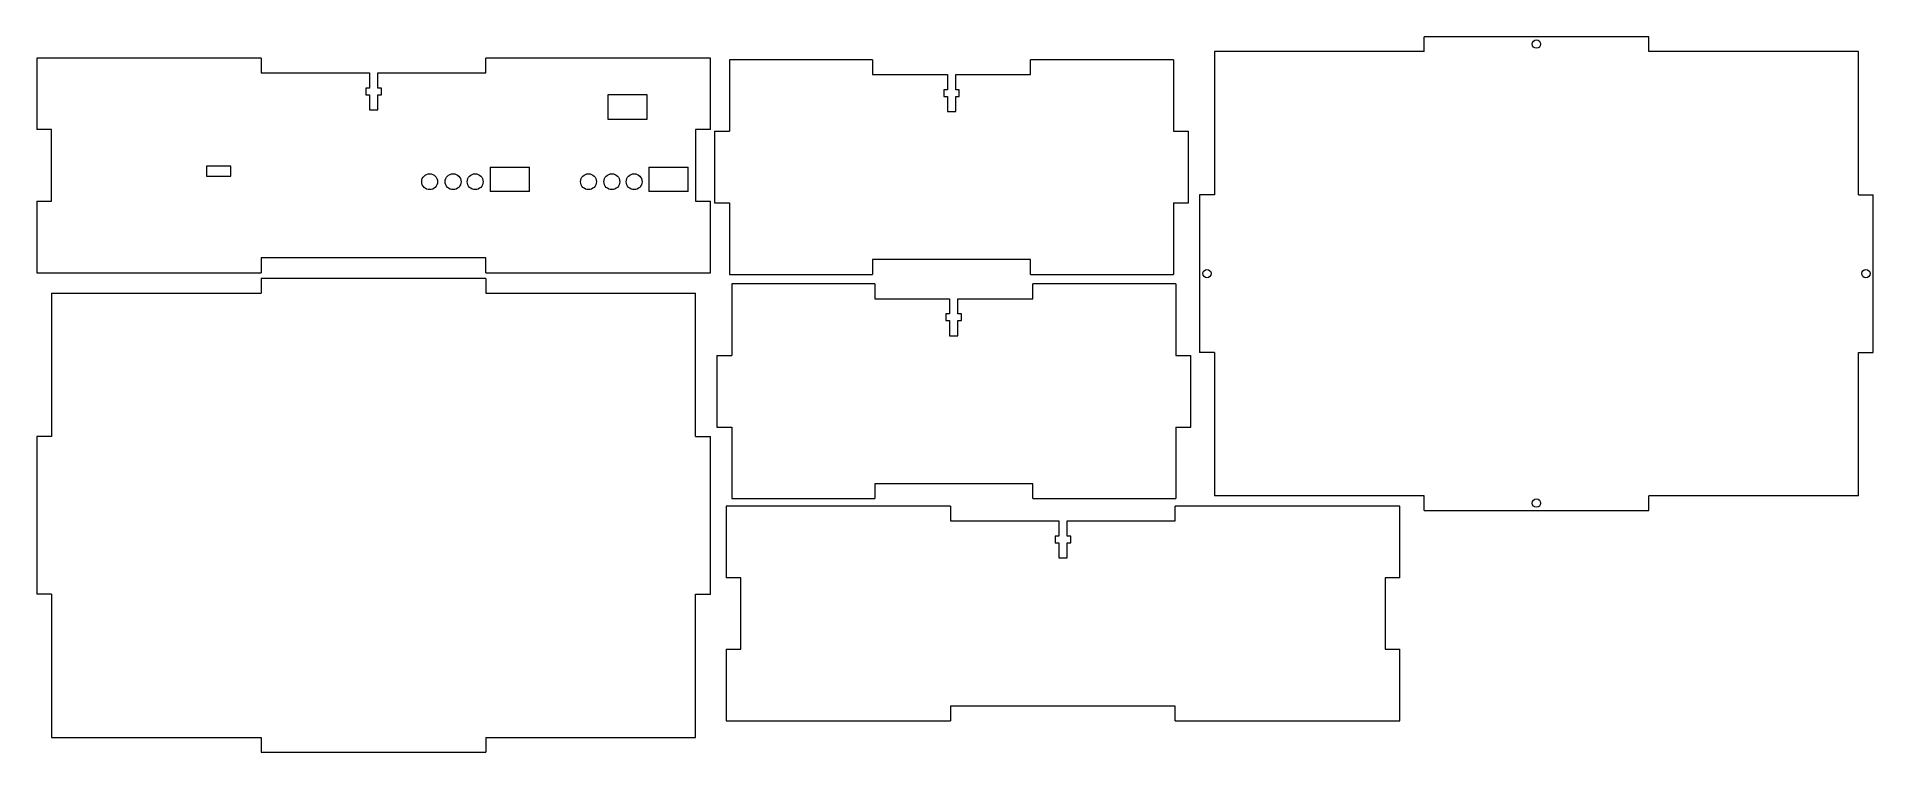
# Model space of a CAD drawing. Header units: inches. Extents: x 0.1 to 24.9, y 10.2 to 19.8.
import ezdxf

# ---------------------------------------------------------------- set-up
doc = ezdxf.new("R2010")
doc.units = ezdxf.units.IN
doc.header["$MEASUREMENT"] = 0

msp = doc.modelspace()

# ---------------------------------------------------------------- linework, layer by layer
at = {"color": 7, "linetype": 'Continuous', "lineweight": 15}
for p, q in [((18.876, 19.633), (16.043, 19.633)), ((16.043, 19.633), (16.043, 17.699)), ((18.876, 19.633), (18.876, 19.833)), ((21.91, 19.833), (18.876, 19.833)), ((21.91, 19.633), (21.91, 19.833)), ((24.743, 19.633), (21.91, 19.633)), ((24.743, 17.699), (24.743, 19.633)), ((0.136, 19.544), (0.136, 18.578)), ((3.169, 19.544), (0.136, 19.544)), ((3.169, 19.544), (3.169, 19.344)), ((6.203, 19.344), (6.203, 19.544)), ((9.236, 19.544), (6.203, 19.544)), ((9.236, 18.578), (9.236, 19.544)), ((11.426, 19.522), (9.493, 19.522)), ((9.493, 19.522), (9.493, 18.555)), ((11.426, 19.522), (11.426, 19.322)), ((13.559, 19.322), (13.559, 19.522)), ((15.493, 19.522), (13.559, 19.522)), ((15.493, 19.522), (15.493, 18.555)), ((3.169, 19.344), (4.63, 19.344)), ((4.63, 19.139), (4.581, 19.139)), ((4.581, 19.139), (4.581, 19.049)), ((4.63, 19.344), (4.63, 19.139)), ((4.742, 19.139), (4.742, 19.344)), ((4.742, 19.344), (6.203, 19.344)), ((4.791, 19.139), (4.742, 19.139)), ((4.791, 19.049), (4.791, 19.139)), ((11.426, 19.322), (12.437, 19.322)), ((12.437, 19.117), (12.388, 19.117)), ((12.388, 19.117), (12.388, 19.027)), ((12.437, 19.322), (12.437, 19.117)), ((12.549, 19.117), (12.549, 19.322)), ((12.549, 19.322), (13.559, 19.322)), ((12.598, 19.117), (12.549, 19.117)), ((12.598, 19.027), (12.598, 19.117)), ((4.581, 19.049), (4.63, 19.049)), ((4.63, 19.049), (4.63, 18.844)), ((4.742, 18.844), (4.742, 19.049)), ((4.742, 19.049), (4.791, 19.049)), ((8.381, 19.047), (7.851, 19.047)), ((7.851, 19.047), (7.851, 18.717)), ((8.381, 18.717), (8.381, 19.047)), ((12.388, 19.027), (12.437, 19.027)), ((12.437, 19.027), (12.437, 18.822)), ((12.549, 18.822), (12.549, 19.027)), ((12.549, 19.027), (12.598, 19.027)), ((4.63, 18.844), (4.742, 18.844)), ((7.851, 18.717), (8.381, 18.717)), ((12.437, 18.822), (12.549, 18.822)), ((0.336, 18.578), (0.136, 18.578)), ((0.336, 17.611), (0.336, 18.578)), ((9.236, 18.578), (9.036, 18.578)), ((9.036, 18.578), (9.036, 17.611)), ((9.293, 18.555), (9.293, 17.588)), ((9.293, 18.555), (9.493, 18.555)), ((15.493, 18.555), (15.693, 18.555)), ((15.693, 17.588), (15.693, 18.555)), ((2.757, 18.083), (2.427, 18.083)), ((2.427, 18.083), (2.427, 17.948)), ((2.427, 17.948), (2.757, 17.948)), ((2.757, 17.948), (2.757, 18.083)), ((6.261, 18.072), (6.791, 18.072)), ((6.261, 18.072), (6.261, 17.742)), ((6.791, 17.742), (6.791, 18.072)), ((8.406, 18.072), (8.936, 18.072)), ((8.406, 18.072), (8.406, 17.742)), ((8.936, 17.742), (8.936, 18.072)), ((6.791, 17.742), (6.261, 17.742)), ((8.936, 17.742), (8.406, 17.742)), ((15.843, 17.699), (15.843, 15.566)), ((16.043, 17.699), (15.843, 17.699)), ((24.743, 17.699), (24.943, 17.699)), ((24.943, 15.566), (24.943, 17.699)), ((0.136, 17.611), (0.136, 16.644)), ((0.136, 17.611), (0.336, 17.611)), ((9.036, 17.611), (9.236, 17.611)), ((9.236, 16.644), (9.236, 17.611)), ((9.293, 17.588), (9.493, 17.588)), ((9.493, 17.588), (9.493, 16.622)), ((15.493, 17.588), (15.493, 16.622)), ((15.493, 17.588), (15.693, 17.588)), ((0.136, 16.644), (3.169, 16.644)), ((6.203, 16.844), (3.169, 16.844)), ((3.169, 16.844), (3.169, 16.644)), ((6.203, 16.644), (6.203, 16.844)), ((6.203, 16.644), (9.236, 16.644)), ((9.493, 16.622), (11.426, 16.622)), ((13.559, 16.822), (11.426, 16.822)), ((11.426, 16.822), (11.426, 16.622)), ((13.559, 16.622), (13.559, 16.822)), ((13.559, 16.622), (15.493, 16.622)), ((6.203, 16.568), (3.169, 16.568)), ((3.169, 16.568), (3.169, 16.368)), ((6.203, 16.568), (6.203, 16.368)), ((11.456, 16.494), (9.523, 16.494)), ((9.523, 16.494), (9.523, 15.528)), ((11.456, 16.494), (11.456, 16.294)), ((13.589, 16.294), (13.589, 16.494)), ((15.523, 16.494), (13.589, 16.494)), ((15.523, 16.494), (15.523, 15.528)), ((0.336, 16.368), (0.336, 14.434)), ((0.336, 16.368), (3.169, 16.368)), ((6.203, 16.368), (9.036, 16.368)), ((9.036, 14.434), (9.036, 16.368)), ((11.456, 16.294), (12.467, 16.294)), ((12.467, 16.294), (12.467, 16.089)), ((12.579, 16.089), (12.579, 16.294)), ((12.579, 16.294), (13.589, 16.294)), ((12.467, 16.089), (12.418, 16.089)), ((12.418, 16.089), (12.418, 15.999)), ((12.418, 15.999), (12.467, 15.999)), ((12.467, 15.999), (12.467, 15.794)), ((12.628, 16.089), (12.579, 16.089)), ((12.579, 15.794), (12.579, 15.999)), ((12.579, 15.999), (12.628, 15.999)), ((12.628, 15.999), (12.628, 16.089)), ((12.467, 15.794), (12.579, 15.794)), ((9.323, 15.528), (9.323, 14.561)), ((9.323, 15.528), (9.523, 15.528)), ((15.523, 15.528), (15.723, 15.528)), ((15.723, 14.561), (15.723, 15.528)), ((16.043, 15.566), (15.843, 15.566)), ((16.043, 15.566), (16.043, 13.633)), ((24.743, 15.566), (24.943, 15.566)), ((24.743, 13.633), (24.743, 15.566)), ((0.136, 14.434), (0.136, 12.301)), ((0.336, 14.434), (0.136, 14.434)), ((9.036, 14.434), (9.236, 14.434)), ((9.236, 12.301), (9.236, 14.434)), ((9.323, 14.561), (9.523, 14.561)), ((9.523, 14.561), (9.523, 13.594)), ((15.523, 14.561), (15.523, 13.594)), ((15.523, 14.561), (15.723, 14.561)), ((13.589, 13.794), (11.456, 13.794)), ((11.456, 13.794), (11.456, 13.594)), ((13.589, 13.594), (13.589, 13.794)), ((12.481, 13.492), (9.448, 13.492)), ((9.448, 13.492), (9.448, 12.525)), ((9.523, 13.594), (11.456, 13.594)), ((12.481, 13.492), (12.481, 13.292)), ((13.589, 13.594), (15.523, 13.594)), ((15.514, 13.292), (15.514, 13.492)), ((18.548, 13.492), (15.514, 13.492)), ((18.876, 13.633), (16.043, 13.633)), ((18.548, 12.525), (18.548, 13.492)), ((18.876, 13.433), (18.876, 13.633)), ((18.876, 13.433), (21.91, 13.433)), ((24.743, 13.633), (21.91, 13.633)), ((21.91, 13.433), (21.91, 13.633)), ((12.481, 13.292), (13.942, 13.292)), ((13.942, 13.292), (13.942, 13.087)), ((14.054, 13.292), (15.514, 13.292)), ((14.054, 13.087), (14.054, 13.292)), ((13.942, 13.087), (13.893, 13.087)), ((13.893, 13.087), (13.893, 12.997)), ((13.893, 12.997), (13.942, 12.997)), ((13.942, 12.997), (13.942, 12.792)), ((14.103, 13.087), (14.054, 13.087)), ((14.054, 12.792), (14.054, 12.997)), ((14.054, 12.997), (14.103, 12.997)), ((14.103, 12.997), (14.103, 13.087)), ((13.942, 12.792), (14.054, 12.792)), ((9.648, 12.525), (9.448, 12.525)), ((9.648, 11.559), (9.648, 12.525)), ((18.548, 12.525), (18.348, 12.525)), ((18.348, 12.525), (18.348, 11.559)), ((0.336, 12.301), (0.136, 12.301)), ((0.336, 12.301), (0.336, 10.368)), ((9.036, 12.301), (9.236, 12.301)), ((9.036, 10.368), (9.036, 12.301)), ((9.448, 11.559), (9.648, 11.559)), ((9.448, 11.559), (9.448, 10.592)), ((18.348, 11.559), (18.548, 11.559)), ((18.548, 10.592), (18.548, 11.559)), ((15.514, 10.792), (12.481, 10.792)), ((12.481, 10.792), (12.481, 10.592)), ((15.514, 10.592), (15.514, 10.792)), ((9.448, 10.592), (12.481, 10.592)), ((15.514, 10.592), (18.548, 10.592)), ((0.336, 10.368), (3.169, 10.368)), ((3.169, 10.368), (3.169, 10.168)), ((6.203, 10.368), (6.203, 10.168)), ((6.203, 10.368), (9.036, 10.368)), ((3.169, 10.168), (6.203, 10.168))]:
    msp.add_line(p, q, dxfattribs=at)
for centre, radius in [((20.393, 19.733), 0.056), ((5.443, 17.874), 0.107), ((5.76, 17.874), 0.107), ((6.059, 17.874), 0.107), ((7.589, 17.874), 0.107), ((7.905, 17.874), 0.107), ((8.205, 17.874), 0.107), ((15.943, 16.633), 0.056), ((24.843, 16.633), 0.056), ((20.393, 13.533), 0.056)]:
    msp.add_circle(centre, radius, dxfattribs=at)

doc.saveas('drawing.dxf')
